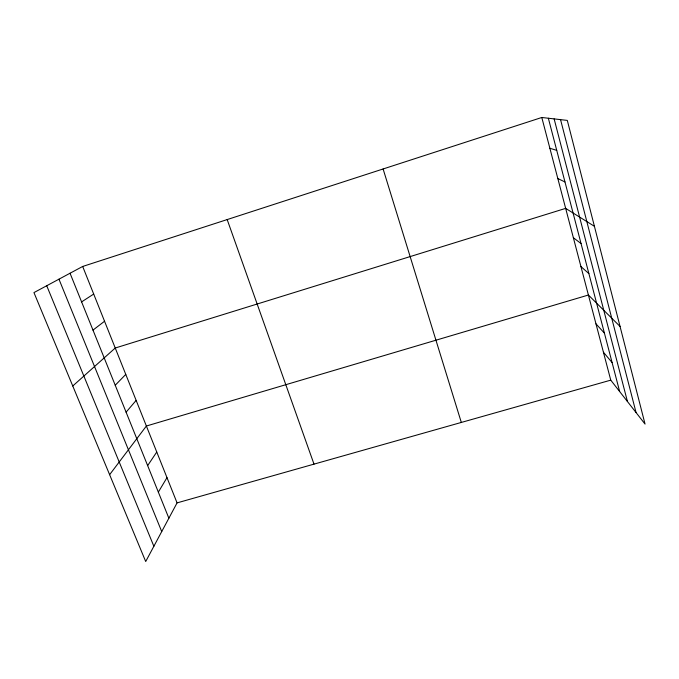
<?xml version="1.0" encoding="UTF-8"?>
<svg xmlns="http://www.w3.org/2000/svg" width="679" height="679" viewBox="0 0 679 679"><rect width="100%" height="100%" fill="white"/><g stroke="black" fill="none" stroke-linecap="round" stroke-linejoin="round"><path stroke-width="1.02" d="M610.76 380.147L177.066 502.884L145.705 561.516L33.95 292.59L82.677 266.457L541.791 117.484L567.304 120.404L645.05 424.086L610.76 380.147L541.791 117.484M158.343 492.114L166.983 477.643M147.649 465.616L156.756 452.027M109.625 474.68L146.375 426.022L588.404 295.026L620.054 326.446M126.09 412.178L136.148 400.398M115.226 385.248L125.768 374.409M72.763 385.986L115.235 348.021L565.658 208.377L594.414 226.302M92.981 330.113L104.549 321.243M81.599 301.9L93.694 294.058M549.88 148.268L556.729 150.356M557.832 178.569L564.97 181.947M573.365 237.718L581.046 243.549M580.944 266.592L588.88 273.595M595.975 323.849L604.403 333.109M603.427 352.223L612.093 362.569M46.724 285.74L153.861 546.264M58.963 279.179L161.721 531.572M70.039 273.23L168.867 518.204M82.677 266.457L177.066 502.884M227.176 219.563L314.004 464.13M383.109 168.969L461.321 422.44M554.132 118.893L627.447 401.535M548.352 118.231L619.655 391.545M560.557 119.631L636.062 412.569"/></g></svg>
